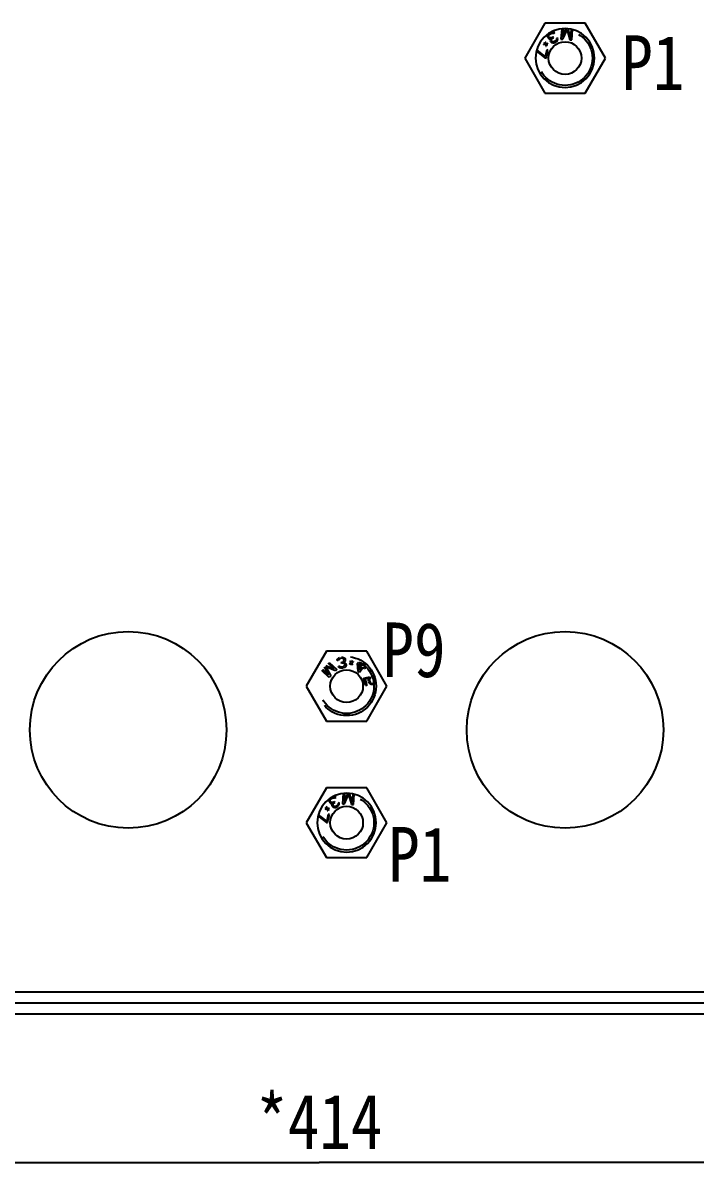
# Model space of a CAD drawing. Header units: millimetres. Extents: x 0 to 1189, y 25 to 866.
# Drawn here: x 339.8 to 401.4, y 329.4 to 435.2 of the extents above; entities that cross this region are included whole.
import ezdxf

# ---------------------------------------------------------------- set-up
doc = ezdxf.new("R2010")
doc.units = ezdxf.units.MM
doc.header["$LTSCALE"] = 65.395
doc.linetypes.add('HIDDEN', pattern=[0.2, 0.1, -0.1])
doc.layers.get('0').update_dxf_attribs({"linetype": 'CONTINUOUS'})
doc.layers.add('02___PRT_ALL_AXES', color=7, linetype='CONTINUOUS')
doc.layers.add('DEFAULT_2', color=8, linetype='HIDDEN')
doc.styles.get("Standard").update_dxf_attribs({"font": 'txt', "width": 0.85})
doc.dimstyles.new('DIMSTYLE_1', dxfattribs={"dimtxt": 5, "dimasz": 3.5, "dimexe": 1.5, "dimexo": 1, "dimgap": 1.25, "dimtad": 1, "dimdsep": 46, "dimtxsty": 'Standard', "dimblk": '_FILLED', "dimblk1": '_FILLED', "dimblk2": '_FILLED', "dimcen": 0.09, "dimadec": 0, "dimazin": 0, "dimtp": 0.8, "dimtm": 0.8, "dimtfac": 1, "dimtofl": 0, "dimtmove": 0, "dimatfit": 3, "dimldrblk": '_FILLED', "dimfxl": 0, "dimtolj": 1, "dimarcsym": 0})

# ---------------------------------------------------------------- blocks, each defined once
blk = doc.blocks.new('_FILLED')
at = {"color": 0, "linetype": 'ByBlock'}
blk.add_solid([(0, 0), (-1, 0.214), (-1, -0.214)], dxfattribs=at)
blk = doc.blocks.new('*D1')
at = {"color": 2, "linetype": 'Continuous', "transparency": 16777216}
for p, q in [((159.9, 345.47), (159.9, 329.36)), ((573.9, 345.47), (573.9, 329.36)), ((159.9, 330.86), (366.9, 330.86)), ((573.9, 330.86), (366.9, 330.86))]:
    blk.add_line(p, q, dxfattribs=at)
at = {"color": 2, "linetype": 'Continuous', "transparency": 16777216, "xscale": 3.5, "yscale": 3.5, "zscale": 3.5, "rotation": 180}
blk.add_blockref('_FILLED', (159.9, 330.86), dxfattribs=at)
at = {"color": 2, "linetype": 'Continuous', "transparency": 16777216, "xscale": 3.5, "yscale": 3.5, "zscale": 3.5}
blk.add_blockref('_FILLED', (573.9, 330.86), dxfattribs=at)
at = {"color": 2, "linetype": 'Continuous', "transparency": 16777216, "insert": (366.9, 337.11), "char_height": 5, "width": 17, "attachment_point": 2, "line_spacing_factor": 0.9}
blk.add_mtext('*414', dxfattribs=at)

msp = doc.modelspace()

# ---------------------------------------------------------------- linework, layer by layer
at = {"color": 7, "linetype": 'Continuous'}
for p, q in [((387.798, 434.028), (387.795, 433.952)), ((387.795, 433.952), (387.81, 433.886)), ((387.829, 434.097), (387.798, 434.028)), ((387.81, 433.886), (387.854, 433.814)), ((387.879, 434.176), (387.829, 434.097)), ((387.854, 433.814), (387.916, 433.751)), ((387.935, 434.233), (387.879, 434.176)), ((387.895, 433.987), (387.909, 434.045)), ((387.899, 433.94), (387.895, 433.987)), ((387.943, 433.867), (387.899, 433.94)), ((387.909, 434.045), (387.934, 434.085)), ((387.934, 434.085), (388.012, 434.157)), ((388.023, 433.816), (387.943, 433.867)), ((388.012, 434.157), (388.119, 434.221)), ((388.098, 433.811), (388.023, 433.816)), ((388.165, 434.348), (388.088, 434.325)), ((388.216, 433.858), (388.098, 433.811)), ((388.119, 434.221), (388.219, 434.257)), ((388.258, 434.354), (388.165, 434.348)), ((388.288, 433.901), (388.216, 433.858)), ((388.219, 434.257), (388.266, 434.26)), ((388.333, 434.35), (388.258, 434.354)), ((388.26, 433.785), (388.332, 433.828)), ((388.266, 434.26), (388.324, 434.245)), ((388.332, 433.828), (388.288, 433.901)), ((388.324, 434.245), (388.364, 434.219)), ((388.402, 434.317), (388.333, 434.35)), ((388.364, 434.219), (388.453, 434.273)), ((388.453, 434.273), (388.402, 434.317)), ((389.093, 434.649), (389.025, 433.698)), ((389.511, 434.664), (389.165, 433.901)), ((389.219, 434.66), (389.165, 433.901)), ((389.212, 433.684), (389.587, 434.553)), ((389.587, 434.553), (389.835, 433.64)), ((389.913, 433.848), (389.678, 434.652)), ((389.967, 434.607), (389.913, 433.848)), ((390.022, 433.626), (390.09, 434.577)), ((387.576, 433.25), (387.429, 433.225)), ((387.429, 433.225), (387.435, 433.196)), ((387.435, 433.196), (387.611, 433.225)), ((387.478, 433.369), (387.454, 433.335)), ((387.454, 433.335), (387.576, 433.25)), ((387.6, 433.284), (387.478, 433.369)), ((387.602, 433.435), (387.573, 433.43)), ((387.573, 433.43), (387.6, 433.284)), ((387.635, 433.259), (387.602, 433.435)), ((387.611, 433.225), (387.644, 433.049)), ((387.811, 433.288), (387.635, 433.259)), ((387.644, 433.049), (387.673, 433.054)), ((387.646, 433.201), (387.768, 433.115)), ((387.673, 433.054), (387.646, 433.201)), ((387.67, 433.235), (387.817, 433.259)), ((387.792, 433.149), (387.67, 433.235)), ((387.768, 433.115), (387.792, 433.149)), ((387.817, 433.259), (387.811, 433.288)), ((387.916, 433.751), (387.984, 433.718)), ((387.984, 433.718), (388.095, 433.735)), ((388.057, 433.638), (388.054, 433.561)), ((388.054, 433.561), (388.08, 433.478)), ((388.095, 433.735), (388.057, 433.638)), ((388.08, 433.478), (388.102, 433.441)), ((388.102, 433.441), (388.164, 433.379)), ((388.161, 433.626), (388.175, 433.684)), ((388.169, 433.531), (388.161, 433.626)), ((388.164, 433.379), (388.279, 433.349)), ((388.191, 433.495), (388.169, 433.531)), ((388.175, 433.684), (388.26, 433.785)), ((388.26, 433.462), (388.191, 433.495)), ((388.335, 433.458), (388.26, 433.462)), ((388.279, 433.349), (388.372, 433.356)), ((388.436, 433.493), (388.335, 433.458)), ((388.372, 433.356), (388.508, 433.413)), ((388.507, 433.536), (388.436, 433.493)), ((388.585, 433.608), (388.507, 433.536)), ((388.508, 433.413), (388.544, 433.434)), ((388.544, 433.434), (388.658, 433.527)), ((388.617, 433.677), (388.585, 433.608)), ((388.62, 433.753), (388.617, 433.677)), ((388.709, 433.806), (388.62, 433.753)), ((388.658, 433.527), (388.708, 433.607)), ((388.708, 433.607), (388.735, 433.723)), ((388.735, 433.723), (388.709, 433.806)), ((389.025, 433.698), (389.212, 433.684)), ((389.835, 433.64), (390.022, 433.626)), ((386.777, 432.598), (387.558, 431.996)), ((387.585, 432.118), (386.808, 432.716)), ((387.558, 431.996), (387.661, 431.972)), ((387.722, 432.728), (387.585, 432.118)), ((387.661, 431.972), (387.825, 432.704)), ((387.825, 432.704), (387.722, 432.728)), ((367.555, 377.666), (365.707, 374.466)), ((371.25, 377.666), (367.555, 377.666)), ((373.097, 374.466), (371.25, 377.666)), ((365.707, 374.466), (367.555, 371.266)), ((371.25, 371.266), (373.097, 374.466)), ((367.555, 371.266), (371.25, 371.266)), ((367.798, 364.028), (367.795, 363.952)), ((367.829, 364.097), (367.798, 364.028)), ((367.879, 364.176), (367.829, 364.097)), ((367.935, 364.233), (367.879, 364.176)), ((367.895, 363.987), (367.909, 364.045)), ((367.899, 363.94), (367.895, 363.987)), ((367.909, 364.045), (367.934, 364.085)), ((367.934, 364.085), (368.012, 364.157)), ((368.012, 364.157), (368.119, 364.221)), ((368.165, 364.348), (368.088, 364.325)), ((368.119, 364.221), (368.219, 364.257)), ((368.258, 364.354), (368.165, 364.348)), ((368.219, 364.257), (368.266, 364.26)), ((368.333, 364.35), (368.258, 364.354)), ((368.266, 364.26), (368.324, 364.245)), ((368.324, 364.245), (368.364, 364.219)), ((368.402, 364.317), (368.333, 364.35)), ((368.364, 364.219), (368.453, 364.273)), ((368.453, 364.273), (368.402, 364.317)), ((369.093, 364.649), (369.025, 363.698)), ((369.511, 364.664), (369.165, 363.901)), ((369.219, 364.66), (369.165, 363.901)), ((369.212, 363.684), (369.587, 364.553)), ((369.587, 364.553), (369.835, 363.64)), ((369.913, 363.848), (369.678, 364.652)), ((369.967, 364.607), (369.913, 363.848)), ((370.022, 363.626), (370.09, 364.577)), ((367.576, 363.25), (367.429, 363.225)), ((367.429, 363.225), (367.435, 363.196)), ((367.435, 363.196), (367.611, 363.225)), ((367.478, 363.369), (367.454, 363.335)), ((367.454, 363.335), (367.576, 363.25)), ((367.6, 363.284), (367.478, 363.369)), ((367.602, 363.435), (367.573, 363.43)), ((367.573, 363.43), (367.6, 363.284)), ((367.635, 363.259), (367.602, 363.435)), ((367.611, 363.225), (367.644, 363.049)), ((367.811, 363.288), (367.635, 363.259)), ((367.644, 363.049), (367.673, 363.054)), ((367.646, 363.201), (367.768, 363.115)), ((367.673, 363.054), (367.646, 363.201)), ((367.67, 363.235), (367.817, 363.259)), ((367.792, 363.149), (367.67, 363.235)), ((367.768, 363.115), (367.792, 363.149)), ((367.795, 363.952), (367.81, 363.886)), ((367.81, 363.886), (367.854, 363.814)), ((367.817, 363.259), (367.811, 363.288)), ((367.854, 363.814), (367.916, 363.751)), ((367.943, 363.867), (367.899, 363.94)), ((367.916, 363.751), (367.984, 363.718)), ((368.023, 363.816), (367.943, 363.867)), ((367.984, 363.718), (368.095, 363.735)), ((368.098, 363.811), (368.023, 363.816)), ((368.057, 363.638), (368.054, 363.561)), ((368.054, 363.561), (368.08, 363.478)), ((368.095, 363.735), (368.057, 363.638)), ((368.08, 363.478), (368.102, 363.441)), ((368.216, 363.858), (368.098, 363.811)), ((368.102, 363.441), (368.164, 363.379)), ((368.161, 363.626), (368.175, 363.684)), ((368.169, 363.531), (368.161, 363.626)), ((368.164, 363.379), (368.279, 363.349)), ((368.191, 363.495), (368.169, 363.531)), ((368.175, 363.684), (368.26, 363.785)), ((368.26, 363.462), (368.191, 363.495)), ((368.288, 363.901), (368.216, 363.858)), ((368.26, 363.785), (368.332, 363.828)), ((368.335, 363.458), (368.26, 363.462)), ((368.279, 363.349), (368.372, 363.356)), ((368.332, 363.828), (368.288, 363.901)), ((368.436, 363.493), (368.335, 363.458)), ((368.372, 363.356), (368.508, 363.413)), ((368.507, 363.536), (368.436, 363.493)), ((368.585, 363.608), (368.507, 363.536)), ((368.508, 363.413), (368.544, 363.434)), ((368.544, 363.434), (368.658, 363.527)), ((368.617, 363.677), (368.585, 363.608)), ((368.62, 363.753), (368.617, 363.677)), ((368.709, 363.806), (368.62, 363.753)), ((368.658, 363.527), (368.708, 363.607)), ((368.708, 363.607), (368.735, 363.723)), ((368.735, 363.723), (368.709, 363.806)), ((369.025, 363.698), (369.212, 363.684)), ((369.835, 363.64), (370.022, 363.626)), ((366.777, 362.598), (367.558, 361.996)), ((367.585, 362.118), (366.808, 362.716)), ((367.558, 361.996), (367.661, 361.972)), ((367.722, 362.728), (367.585, 362.118)), ((367.661, 361.972), (367.825, 362.704)), ((367.825, 362.704), (367.722, 362.728)), ((404.102, 346.466), (293.902, 346.466)), ((159.902, 345.466), (573.902, 345.466))]:
    msp.add_line(p, q, dxfattribs=at)
at = {"color": 3, "linetype": 'Continuous'}
msp.add_line((160.902, 344.466), (572.902, 344.466), dxfattribs=at)
at = {"color": 7, "linetype": 'Continuous'}
for centre, radius in [((389.402, 431.966), 1.5), ((349.402, 370.466), 9), ((389.402, 370.466), 9), ((369.402, 374.466), 1.5), ((369.402, 361.966), 1.5)]:
    msp.add_circle(centre, radius, dxfattribs=at)
for centre in [(389.402, 431.966), (369.402, 361.966)]:
    msp.add_arc(centre, 2.7, 0, 180, dxfattribs=at)
at = {"layer": '02___PRT_ALL_AXES', "color": 7, "linetype": 'Continuous'}
for centre in [(389.402, 431.966), (369.402, 374.466), (369.402, 361.966)]:
    msp.add_circle(centre, 1.5, dxfattribs=at)
for centre in [(389.402, 431.966), (369.402, 361.966)]:
    msp.add_arc(centre, 2.7, 180, 360, dxfattribs=at)
at = {"layer": 'DEFAULT_2', "color": 8, "linetype": 'HIDDEN'}
for p, q in [((387.555, 435.166), (385.707, 431.966)), ((391.25, 435.166), (387.555, 435.166)), ((393.097, 431.966), (391.25, 435.166)), ((385.707, 431.966), (387.555, 428.766)), ((391.25, 428.766), (393.097, 431.966)), ((387.555, 428.766), (391.25, 428.766)), ((368.53, 376.803), (368.538, 376.87)), ((368.632, 376.825), (368.53, 376.803)), ((368.538, 376.87), (368.565, 376.941)), ((368.565, 376.941), (368.618, 376.996)), ((368.618, 376.996), (368.691, 377.054)), ((368.644, 376.871), (368.632, 376.825)), ((368.676, 376.921), (368.644, 376.871)), ((368.712, 376.95), (368.676, 376.921)), ((368.691, 377.054), (368.763, 377.09)), ((368.81, 376.992), (368.712, 376.95)), ((368.932, 377.018), (368.81, 376.992)), ((369.039, 377.018), (368.932, 377.018)), ((368.937, 377.126), (369.017, 377.123)), ((368.986, 376.66), (369.104, 376.706)), ((369.017, 377.123), (369.107, 377.098)), ((369.084, 377.006), (369.039, 377.018)), ((369.133, 376.973), (369.084, 377.006)), ((369.104, 376.706), (369.157, 376.76)), ((369.107, 377.098), (369.177, 377.069)), ((369.162, 376.936), (369.133, 376.973)), ((369.157, 376.76), (369.18, 376.852)), ((369.251, 376.715), (369.158, 376.652)), ((369.18, 376.852), (369.162, 376.936)), ((369.177, 377.069), (369.231, 377.015)), ((369.231, 377.015), (369.264, 376.957)), ((369.279, 376.786), (369.251, 376.715)), ((369.264, 376.957), (369.282, 376.874)), ((369.282, 376.874), (369.279, 376.786)), ((369.724, 376.767), (369.749, 376.784)), ((369.819, 376.616), (369.724, 376.767)), ((369.749, 376.784), (369.828, 376.658)), ((369.828, 376.658), (369.86, 376.803)), ((369.86, 376.803), (369.9, 376.795)), ((370.009, 376.706), (369.86, 376.607)), ((369.9, 376.795), (369.869, 376.649)), ((369.869, 376.649), (369.993, 376.731)), ((369.993, 376.731), (370.009, 376.706)), ((367.819, 375.262), (367.123, 375.913)), ((367.193, 376.019), (367.749, 375.499)), ((367.749, 375.499), (367.374, 376.248)), ((367.488, 376.371), (368.261, 376.047)), ((368.374, 375.856), (367.508, 376.238)), ((367.508, 376.238), (367.947, 375.399)), ((368.261, 376.047), (367.705, 376.567)), ((367.806, 376.644), (368.502, 375.993)), ((368.502, 375.993), (368.374, 375.856)), ((368.66, 376.287), (368.762, 376.308)), ((368.697, 376.208), (368.66, 376.287)), ((368.796, 376.142), (368.697, 376.208)), ((368.762, 376.308), (368.815, 376.254)), ((368.887, 376.117), (368.796, 376.142)), ((368.815, 376.254), (368.885, 376.225)), ((368.885, 376.225), (368.992, 376.226)), ((369.034, 376.126), (368.887, 376.117)), ((368.905, 376.643), (368.986, 376.66)), ((368.922, 376.559), (368.905, 376.643)), ((369.004, 376.576), (368.922, 376.559)), ((368.992, 376.226), (369.073, 376.243)), ((369.135, 376.56), (369.004, 376.576)), ((369.075, 376.135), (369.034, 376.126)), ((369.073, 376.243), (369.171, 376.285)), ((369.213, 376.185), (369.075, 376.135)), ((369.184, 376.527), (369.135, 376.56)), ((369.158, 376.652), (369.253, 376.607)), ((369.171, 376.285), (369.223, 376.34)), ((369.242, 376.452), (369.184, 376.527)), ((369.286, 376.244), (369.213, 376.185)), ((369.223, 376.34), (369.251, 376.411)), ((369.251, 376.411), (369.242, 376.452)), ((369.253, 376.607), (369.306, 376.553)), ((369.35, 376.344), (369.286, 376.244)), ((369.306, 376.553), (369.344, 376.474)), ((369.344, 376.474), (369.353, 376.432)), ((369.353, 376.432), (369.35, 376.344)), ((369.67, 376.518), (369.819, 376.616)), ((369.686, 376.492), (369.67, 376.518)), ((369.811, 376.574), (369.686, 376.492)), ((369.779, 376.429), (369.811, 376.574)), ((369.82, 376.42), (369.779, 376.429)), ((369.851, 376.566), (369.82, 376.42)), ((369.931, 376.44), (369.851, 376.566)), ((369.86, 376.607), (369.956, 376.456)), ((369.956, 376.456), (369.931, 376.44)), ((370.4, 376.553), (370.475, 376.656)), ((370.467, 375.794), (370.4, 376.553)), ((370.569, 375.721), (370.467, 375.794)), ((370.475, 376.656), (370.879, 376.362)), ((370.804, 376.259), (370.518, 376.467)), ((370.518, 376.467), (370.567, 375.932)), ((370.567, 375.932), (370.804, 376.259)), ((370.906, 376.186), (370.569, 375.721)), ((370.879, 376.362), (371.053, 376.603)), ((371.074, 376.063), (370.906, 376.186)), ((371.151, 376.524), (370.981, 376.289)), ((370.981, 376.289), (371.149, 376.167)), ((371.149, 376.167), (371.074, 376.063)), ((371.558, 375.91), (371.647, 375.967)), ((371.614, 375.822), (371.558, 375.91)), ((371.703, 375.879), (371.614, 375.822)), ((367.947, 375.399), (367.819, 375.262)), ((370.979, 375.204), (371.519, 375.325)), ((371.134, 374.513), (370.979, 375.204)), ((371.438, 375.2), (371.106, 375.126)), ((371.106, 375.126), (371.238, 374.536)), ((371.398, 375.085), (371.438, 375.2)), ((371.4, 374.978), (371.398, 375.085)), ((371.428, 374.857), (371.4, 374.978)), ((371.471, 374.76), (371.428, 374.857)), ((371.556, 374.672), (371.471, 374.76)), ((371.507, 375.088), (371.504, 375.002)), ((371.504, 375.002), (371.531, 374.88)), ((371.551, 375.183), (371.507, 375.088)), ((371.519, 375.325), (371.551, 375.183)), ((371.531, 374.88), (371.57, 374.803)), ((371.653, 374.629), (371.556, 374.672)), ((371.57, 374.803), (371.626, 374.751)), ((371.626, 374.751), (371.697, 374.725)), ((371.766, 374.612), (371.653, 374.629)), ((371.697, 374.725), (371.764, 374.718)), ((371.706, 375.367), (371.798, 375.345)), ((371.733, 375.245), (371.706, 375.367)), ((371.825, 375.223), (371.733, 375.245)), ((371.764, 374.718), (371.805, 374.728)), ((371.849, 374.631), (371.766, 374.612)), ((371.798, 375.345), (371.894, 375.303)), ((371.805, 374.728), (371.863, 374.762)), ((371.88, 375.172), (371.825, 375.223)), ((371.944, 374.695), (371.849, 374.631)), ((371.863, 374.762), (371.916, 374.817)), ((371.919, 375.095), (371.88, 375.172)), ((371.894, 375.303), (371.98, 375.215)), ((371.916, 374.817), (371.944, 374.887)), ((371.947, 374.973), (371.919, 375.095)), ((371.944, 374.887), (371.947, 374.973)), ((372.013, 374.774), (371.944, 374.695)), ((371.98, 375.215), (372.021, 375.122)), ((372.052, 374.89), (372.013, 374.774)), ((372.051, 374.992), (372.052, 374.89)), ((371.238, 374.536), (371.134, 374.513)), ((367.555, 365.166), (365.707, 361.966)), ((371.25, 365.166), (367.555, 365.166)), ((373.097, 361.966), (371.25, 365.166)), ((365.707, 361.966), (367.555, 358.766)), ((371.25, 358.766), (373.097, 361.966)), ((367.555, 358.766), (371.25, 358.766))]:
    msp.add_line(p, q, dxfattribs=at)
for centre, radius in [((389.402, 431.966), 2.5), ((369.402, 374.466), 2.7), ((369.402, 374.466), 2.5), ((369.402, 361.966), 2.5)]:
    msp.add_circle(centre, radius, dxfattribs=at)

# ---------------------------------------------------------------- texts
at = {"color": 2, "linetype": 'Continuous', "char_height": 5, "width": 8.5, "attachment_point": 1, "line_spacing_factor": 0.9}
for s, insert in [('P1', (394.552, 434.051)), ('P9', (372.678, 380.296)), ('P1', (373.202, 361.582))]:
    msp.add_mtext(s, dxfattribs=dict(at, insert=insert))

# ---------------------------------------------------------------- dimensions: what is measured, and where the dimension line sits
at = {"color": 2, "linetype": 'Continuous'}
dim = msp.add_linear_dim(base=(159.902, 330.86), p1=(573.902, 346.466), p2=(159.902, 346.466), angle=180, text='*<>', dimstyle='DIMSTYLE_1', dxfattribs=at)
dim.commit()
dim.dimension.update_dxf_attribs({"geometry": '*D1', "text_midpoint": (366.902, 330.86), "dimtype": 160})

doc.saveas('drawing.dxf')
